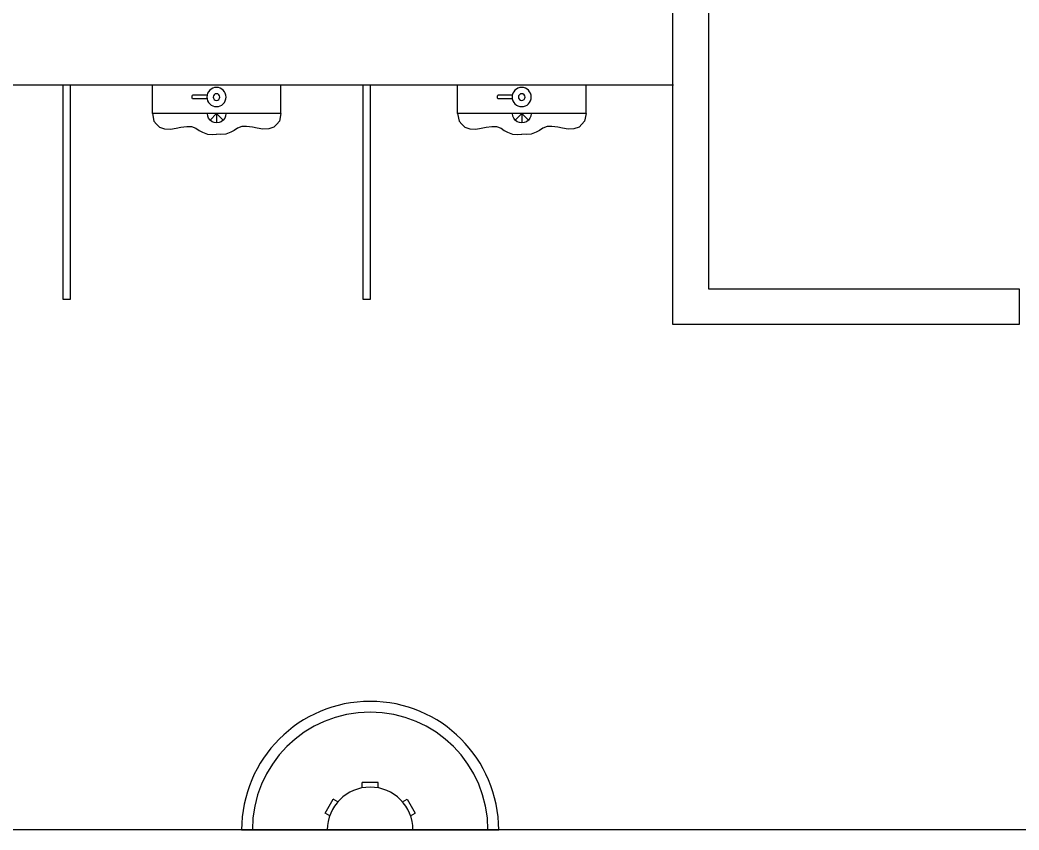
# Model space of a CAD drawing. Header units: inches. Extents: x -233729 to 737493, y -275239 to 196021.
# Drawn here: x 359429 to 362984, y -223988 to -221109 of the extents above; entities that cross this region are included whole.
import ezdxf

# ---------------------------------------------------------------- set-up
doc = ezdxf.new("R2010")
doc.units = ezdxf.units.IN
doc.header["$MEASUREMENT"] = 0
doc.layers.add('_FL_FAC_OFFICES', color=252, linetype='Continuous')
doc.layers.add('_FL_FAC_WALLS', color=252, linetype='Continuous')

# ---------------------------------------------------------------- blocks, each defined once
blk = doc.blocks.new('FL_Building')
at = {"layer": '_FL_FAC_OFFICES', "color": 0}
for p, q in [((2248654.7, -305619.8), (2243079.4, -305619.8)), ((2246483, -306381.8), (2246483, -305619.8)), ((2246483, -306381.8), (2246483, -305619.8)), ((2246508.4, -305619.8), (2246508.4, -306381.8)), ((2246508.4, -305619.8), (2246508.4, -306381.8)), ((2246800.5, -305721.4), (2246800.5, -305619.8)), ((2247257.7, -305619.8), (2246800.5, -305619.8)), ((2247257.7, -305721.4), (2247257.7, -305619.8)), ((2247549.8, -306381.8), (2247549.8, -305619.8)), ((2247549.8, -306381.8), (2247549.8, -305619.8)), ((2247575.2, -305619.8), (2247575.2, -306381.8)), ((2247575.2, -305619.8), (2247575.2, -306381.8)), ((2247886.4, -305721.4), (2247886.4, -305619.8)), ((2248343.6, -305619.8), (2247886.4, -305619.8)), ((2248343.6, -305721.4), (2248343.6, -305619.8)), ((2246994.5, -305655.9), (2246943.3, -305655.9)), ((2248080.3, -305655.9), (2248029.1, -305655.9)), ((2246995, -305668.6), (2246943.3, -305668.6)), ((2248080.9, -305668.6), (2248029.1, -305668.6)), ((2246800.5, -305721.4), (2246805.9, -305748.7)), ((2247257.7, -305721.4), (2246800.5, -305721.4)), ((2247029.1, -305721.4), (2247005.8, -305744.7)), ((2247029.1, -305721.4), (2247052.5, -305744.7)), ((2247029.1, -305721.4), (2247029.1, -305754.4)), ((2247257.7, -305721.4), (2247252.4, -305748.7)), ((2247886.4, -305721.4), (2247891.8, -305748.7)), ((2248343.6, -305721.4), (2247886.4, -305721.4)), ((2248115, -305721.4), (2248091.6, -305744.7)), ((2248115, -305721.4), (2248138.4, -305744.7)), ((2248115, -305721.4), (2248115, -305754.4)), ((2248343.6, -305721.4), (2248338.2, -305748.7)), ((2246805.9, -305748.7), (2246815.4, -305759.2)), ((2246815.4, -305759.2), (2246825.9, -305769.7)), ((2246825.9, -305769.7), (2246843.7, -305775)), ((2246884.7, -305772.9), (2246901.5, -305769.7)), ((2246901.5, -305769.7), (2246922.5, -305767.6)), ((2246922.5, -305767.6), (2246939.3, -305767.6)), ((2246939.3, -305767.6), (2246955.1, -305772.9)), ((2247119, -305767.6), (2247103.2, -305772.9)), ((2247135.8, -305767.6), (2247119, -305767.6)), ((2247156.8, -305769.7), (2247135.8, -305767.6)), ((2247173.6, -305772.9), (2247156.8, -305769.7)), ((2247232.4, -305769.7), (2247214.6, -305775)), ((2247242.9, -305759.2), (2247232.4, -305769.7)), ((2247252.4, -305748.7), (2247242.9, -305759.2)), ((2247891.8, -305748.7), (2247901.2, -305759.2)), ((2247901.2, -305759.2), (2247911.7, -305769.7)), ((2247911.7, -305769.7), (2247929.6, -305775)), ((2247970.6, -305772.9), (2247987.4, -305769.7)), ((2247987.4, -305769.7), (2248008.4, -305767.6)), ((2248008.4, -305767.6), (2248025.2, -305767.6)), ((2248025.2, -305767.6), (2248040.9, -305772.9)), ((2248204.8, -305767.6), (2248189.1, -305772.9)), ((2248221.6, -305767.6), (2248204.8, -305767.6)), ((2248242.6, -305769.7), (2248221.6, -305767.6)), ((2248259.4, -305772.9), (2248242.6, -305769.7)), ((2248318.3, -305769.7), (2248300.4, -305775)), ((2248328.8, -305759.2), (2248318.3, -305769.7)), ((2248338.2, -305748.7), (2248328.8, -305759.2)), ((2246843.7, -305775), (2246864.7, -305776)), ((2246864.7, -305776), (2246884.7, -305772.9)), ((2246955.1, -305772.9), (2246966.6, -305781.3)), ((2246966.6, -305781.3), (2246978.2, -305787.6)), ((2246978.2, -305787.6), (2246996, -305793.9)), ((2246996, -305793.9), (2247013.9, -305796)), ((2247013.9, -305796), (2247029.1, -305794.8)), ((2247044.4, -305796), (2247029.1, -305794.8)), ((2247062.2, -305793.9), (2247044.4, -305796)), ((2247080.1, -305787.6), (2247062.2, -305793.9)), ((2247091.7, -305781.3), (2247080.1, -305787.6)), ((2247103.2, -305772.9), (2247091.7, -305781.3)), ((2247193.5, -305776), (2247173.6, -305772.9)), ((2247214.6, -305775), (2247193.5, -305776)), ((2247929.6, -305775), (2247950.6, -305776)), ((2247950.6, -305776), (2247970.6, -305772.9)), ((2248040.9, -305772.9), (2248052.5, -305781.3)), ((2248052.5, -305781.3), (2248064, -305787.6)), ((2248064, -305787.6), (2248081.9, -305793.9)), ((2248081.9, -305793.9), (2248099.8, -305796)), ((2248099.8, -305796), (2248115, -305794.8)), ((2248130.2, -305796), (2248115, -305794.8)), ((2248148.1, -305793.9), (2248130.2, -305796)), ((2248166, -305787.6), (2248148.1, -305793.9)), ((2248177.5, -305781.3), (2248166, -305787.6)), ((2248189.1, -305772.9), (2248177.5, -305781.3)), ((2248279.4, -305776), (2248259.4, -305772.9)), ((2248300.4, -305775), (2248279.4, -305776)), ((2246508.4, -306381.8), (2246483, -306381.8)), ((2246508.4, -306381.8), (2246483, -306381.8)), ((2247575.2, -306381.8), (2247549.8, -306381.8)), ((2247575.2, -306381.8), (2247549.8, -306381.8)), ((2247546.7, -308118), (2247546.7, -308099)), ((2247603.8, -308099), (2247546.7, -308099)), ((2247603.8, -308118), (2247603.8, -308099)), ((2247414.8, -308208.1), (2247443.4, -308158.6)), ((2247459.9, -308168.1), (2247443.4, -308158.6)), ((2247690.6, -308168.1), (2247707.1, -308158.6)), ((2247707.1, -308158.6), (2247735.7, -308208.1)), ((2247431.3, -308217.6), (2247414.8, -308208.1)), ((2247719.2, -308217.6), (2247735.7, -308208.1)), ((2251036, -308267.7), (2243422.3, -308267.7)), ((2247118, -308267.7), (2248032.4, -308267.7))]:
    blk.add_line(p, q, dxfattribs=at)
blk.add_lwpolyline([(2248778.8, -304508.5), (2248778.8, -306343.7), (2249883.7, -306343.7), (2249883.7, -306470.7), (2248778.8, -306470.7), (2248651.8, -306470.7), (2248651.8, -304381.5), (2248778.8, -304381.5), (2249388.4, -304381.5), (2249388.4, -304248.2), (2249515.4, -304248.2), (2249515.4, -304508.5), (2249388.4, -304508.5)], close=True, dxfattribs=at)
for radius in [457.2, 419.1, 152.4]:
    blk.add_arc((2247575.2, -308267.7), radius, 0, 180, dxfattribs=at)
at = {"layer": '_FL_FAC_OFFICES', "color": 0, "extrusion": (0, 0, -1)}
for centre, major_axis, start_param, end_param in [((2247028.5, -305662.4), (24.1, 24.1), 0.785398, 7.068583), ((2248114.4, -305662.4), (24.1, 24.1), 0.785398, 7.068583), ((2246958.1, -305662.2), (-11.4, 11.4), 5.09252, 5.903054), ((2247028.5, -305662.4), (-8.35, 8.35), 2.356194490192004, 8.63937979737159), ((2248043.9, -305662.2), (-11.4, 11.4), 5.09252, 5.903054), ((2248114.4, -305662.4), (-8.35, 8.35), 2.356194490192004, 8.63937979737159), ((2247029.1, -305721.4), (23.4, 23.4), 0.785398, 3.926991), ((2248115, -305721.4), (23.4, 23.4), 0.785398, 3.926991)]:
    blk.add_ellipse(centre, major_axis=major_axis, ratio=1, start_param=start_param, end_param=end_param, dxfattribs=at)
blk = doc.blocks.new('A$C667968a6')
at = {"layer": '_FL_FAC_WALLS', "linetype": 'Continuous', "lineweight": -3}
blk.add_blockref('FL_Building', (-2249813.7, 156686.2), dxfattribs=at)

msp = doc.modelspace()

# ---------------------------------------------------------------- block references
msp.add_blockref('A$C667968a6', (362913.6874, -72406.61113, -162219.4368))

doc.saveas('drawing.dxf')
